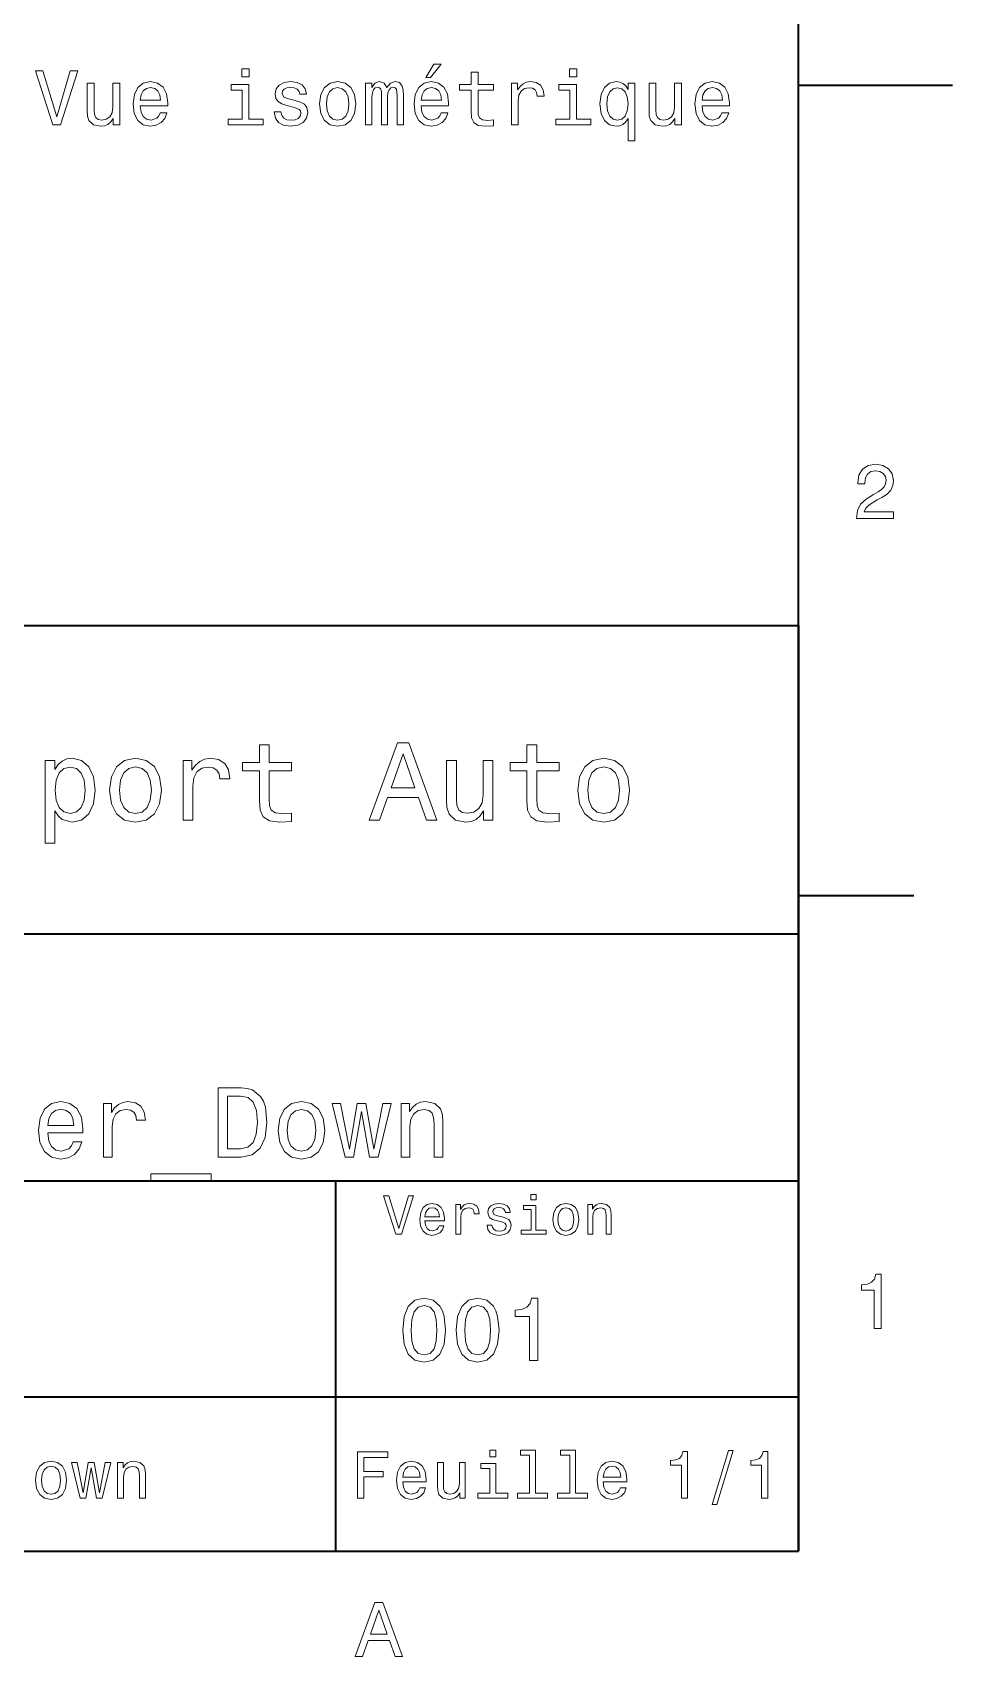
# Model space of a CAD drawing. Extents: x 0 to 297, y 0 to 210.
# Drawn here: x 237.3 to 297, y 3.2 to 108.4 of the extents above; entities that cross this region are included whole.
import ezdxf

# ---------------------------------------------------------------- set-up
doc = ezdxf.new("R2010")
doc.units = 0

msp = doc.modelspace()

# ---------------------------------------------------------------- linework, layer by layer
at = {"color": 7, "lineweight": 35}
for p, q in [((287, 10), (287, 200)), ((97, 70), (287, 70)), ((287, 70), (287, 10)), ((162, 50), (287, 50)), ((162, 34), (287, 34)), ((257, 10), (257, 34)), ((162, 20), (287, 20)), ((10, 10), (287, 10)), ((97, 10), (287, 10))]:
    msp.add_line(p, q, dxfattribs=at)
at = {"color": 7, "lineweight": 35, "ltscale": 0.25}
msp.add_line((287, 105), (297, 105), dxfattribs=at)
at = {"color": 7, "lineweight": 35, "ltscale": 0.1875}
msp.add_line((287, 52.5), (294.5, 52.5), dxfattribs=at)
at = {"color": 7, "lineweight": 13}
for points in [[(262.848724, 105.517929), (263.146271, 105.517929), (263.84729, 106.375275), (263.353027, 106.375275)], [(239.786041, 105.946602), (238.908508, 102.966057), (238.005783, 105.946602), (237.526672, 105.946602), (238.656357, 102.441559), (239.160675, 102.441559), (240.265137, 105.946602)], [(251.380417, 106.062599), (250.911392, 106.062599), (250.911392, 105.558273), (251.380417, 105.558273)], [(265.783875, 104.680756), (265.783875, 103.324127), (265.814148, 102.885361), (265.955353, 102.582771), (266.237762, 102.406258), (266.716858, 102.345741), (267.241364, 102.370956), (267.241364, 102.754242), (266.858093, 102.723976), (266.510101, 102.764328), (266.323486, 102.890404), (266.242798, 103.102219), (266.227692, 103.399773), (266.227692, 104.680756), (267.241364, 104.680756), (267.241364, 105.05899), (266.227692, 105.05899), (266.227692, 105.850784), (265.783875, 105.850784), (265.783875, 105.05899), (265.017303, 105.05899), (265.017303, 104.680756)], [(272.632568, 106.062599), (272.163544, 106.062599), (272.163544, 105.558273), (272.632568, 105.558273)], [(242.98848, 105.149773), (242.544678, 105.149773), (242.544678, 103.586372), (242.494247, 103.223259), (242.347992, 102.961014), (242.121048, 102.799629), (241.823502, 102.749199), (241.586472, 102.789543), (241.435165, 102.910576), (241.349442, 103.117348), (241.329269, 103.409859), (241.329269, 105.149773), (240.885468, 105.149773), (240.885468, 103.369514), (240.900589, 103.011444), (240.996414, 102.71389), (241.288925, 102.441559), (241.757935, 102.345741), (242.010101, 102.381042), (242.226959, 102.471817), (242.413559, 102.628159), (242.56485, 102.855103), (242.56485, 102.441559), (242.98848, 102.441559)], [(244.324936, 103.667061), (246.100159, 103.667061), (246.105194, 103.873833), (246.024506, 104.453804), (245.802612, 104.887527), (245.449585, 105.149773), (244.98056, 105.24559), (244.521622, 105.14473), (244.168594, 104.862305), (243.94165, 104.403374), (243.860962, 103.798187), (243.936615, 103.177872), (244.163559, 102.723976), (244.511536, 102.441559), (244.965424, 102.345741), (245.358795, 102.411301), (245.681564, 102.582771), (245.918594, 102.855103), (246.054764, 103.218216), (245.616013, 103.218216), (245.525223, 103.016487), (245.394104, 102.865189), (245.020905, 102.744156), (244.733444, 102.799629), (244.516586, 102.976143), (244.375366, 103.263603), (244.324936, 103.651932)], [(244.324936, 104.04026), (244.380417, 104.388245), (244.516586, 104.645447), (244.723358, 104.801788), (244.995697, 104.857262), (245.262985, 104.801788), (245.469757, 104.645447), (245.59584, 104.388245), (245.64122, 104.04026)], [(251.36528, 102.814758), (251.36528, 105.05899), (250.225525, 105.05899), (250.225525, 104.680756), (250.921478, 104.680756), (250.921478, 102.814758), (250.013702, 102.814758), (250.013702, 102.441559), (252.283157, 102.441559), (252.283157, 102.814758)], [(254.371048, 104.020088), (253.942383, 104.120956), (253.624649, 104.236946), (253.518738, 104.473976), (253.549011, 104.640404), (253.654907, 104.761444), (253.826385, 104.83709), (254.073502, 104.867348), (254.310532, 104.83709), (254.497131, 104.746315), (254.618164, 104.610146), (254.66861, 104.428589), (255.102325, 104.428589), (255.102325, 104.438675), (255.026672, 104.766487), (254.819901, 105.023689), (254.497131, 105.185074), (254.073502, 105.24559), (253.644821, 105.185074), (253.332153, 105.018646), (253.135468, 104.77153), (253.074936, 104.458847), (253.120331, 104.156258), (253.261536, 103.944443), (253.49353, 103.793144), (253.831421, 103.687233), (254.325668, 103.5662), (254.62825, 103.440117), (254.708954, 103.339256), (254.739212, 103.187958), (254.693817, 103.001358), (254.572784, 102.860146), (254.376099, 102.769371), (254.113846, 102.739113), (253.836472, 102.769371), (253.634735, 102.875275), (253.498566, 103.046745), (253.4431, 103.283775), (253.01442, 103.283775), (253.085022, 102.880318), (253.291794, 102.587814), (253.619614, 102.411301), (254.073502, 102.345741), (254.547562, 102.411301), (254.895538, 102.587814), (255.107361, 102.870232), (255.183014, 103.238388), (255.127533, 103.556114), (254.971191, 103.772972), (254.713989, 103.914185)], [(255.949585, 103.793144), (256.030273, 103.177872), (256.262268, 102.723976), (256.630432, 102.441559), (257.124664, 102.345741), (257.613831, 102.441559), (257.981995, 102.718933), (258.213989, 103.172829), (258.299713, 103.793144), (258.213989, 104.408417), (257.981995, 104.867348), (257.613831, 105.14473), (257.124664, 105.24559), (256.630432, 105.14473), (256.262268, 104.862305), (256.030273, 104.408417)], [(256.403473, 103.798187), (256.448853, 104.252075), (256.590057, 104.579887), (256.817017, 104.781616), (257.124664, 104.852219), (257.427246, 104.781616), (257.654205, 104.58493), (257.79541, 104.252075), (257.845825, 103.798187), (257.79541, 103.339256), (257.654205, 103.006401), (257.427246, 102.804672), (257.124664, 102.739113), (256.817017, 102.804672), (256.590057, 103.006401), (256.448853, 103.339256)], [(258.940216, 102.441559), (259.348724, 102.441559), (259.348724, 104.252075), (259.373932, 104.524414), (259.449585, 104.7211), (259.565582, 104.83709), (259.716858, 104.882484), (259.837921, 104.842133), (259.91861, 104.741272), (259.958954, 104.569801), (259.974091, 104.342857), (259.974091, 102.441559), (260.357361, 102.441559), (260.357361, 104.252075), (260.382568, 104.519371), (260.458221, 104.716057), (260.579254, 104.83709), (260.73056, 104.882484), (260.851593, 104.842133), (260.932281, 104.741272), (260.982727, 104.342857), (260.982727, 102.441559), (261.391235, 102.441559), (261.391235, 104.312599), (261.365997, 104.700928), (261.285309, 104.998474), (261.123932, 105.180031), (260.861694, 105.24559), (260.554047, 105.14473), (260.317017, 104.852219), (260.130432, 105.139687), (259.817749, 105.24559), (259.530273, 105.14473), (259.333588, 104.862305), (259.333588, 105.149773), (258.940216, 105.149773)], [(262.541077, 103.667061), (264.316284, 103.667061), (264.32135, 103.873833), (264.240662, 104.453804), (264.018738, 104.887527), (263.66571, 105.149773), (263.196686, 105.24559), (262.737762, 105.14473), (262.384735, 104.862305), (262.157806, 104.403374), (262.077087, 103.798187), (262.15274, 103.177872), (262.3797, 102.723976), (262.727692, 102.441559), (263.18158, 102.345741), (263.574951, 102.411301), (263.897705, 102.582771), (264.134735, 102.855103), (264.270905, 103.218216), (263.832153, 103.218216), (263.741364, 103.016487), (263.610229, 102.865189), (263.237061, 102.744156), (262.949585, 102.799629), (262.732727, 102.976143), (262.591522, 103.263603), (262.541077, 103.651932)], [(262.541077, 104.04026), (262.596558, 104.388245), (262.732727, 104.645447), (262.939484, 104.801788), (263.211823, 104.857262), (263.479126, 104.801788), (263.685883, 104.645447), (263.811981, 104.388245), (263.857361, 104.04026)], [(268.391235, 102.441559), (268.835022, 102.441559), (268.835022, 103.98983), (268.880402, 104.363029), (269.016571, 104.630318), (269.238495, 104.791702), (269.536041, 104.847176), (269.757935, 104.811874), (269.924377, 104.711014), (270.025238, 104.539543), (270.060547, 104.307556), (270.509369, 104.307556), (270.448853, 104.716057), (270.28244, 105.00856), (270.005066, 105.185074), (269.626801, 105.24559), (269.369598, 105.205246), (269.147705, 105.104385), (268.951019, 104.932915), (268.794678, 104.700928), (268.794678, 105.149773), (268.391235, 105.149773)], [(272.617432, 102.814758), (272.617432, 105.05899), (271.477661, 105.05899), (271.477661, 104.680756), (272.173645, 104.680756), (272.173645, 102.814758), (271.265869, 102.814758), (271.265869, 102.441559), (273.535309, 102.441559), (273.535309, 102.814758)], [(275.961121, 104.731186), (275.804749, 104.95813), (275.628265, 105.119514), (275.421478, 105.210289), (275.184448, 105.24559), (274.755768, 105.14473), (274.422913, 104.862305), (274.206055, 104.408417), (274.130402, 103.798187), (274.206055, 103.182915), (274.422913, 102.729019), (274.755768, 102.441559), (275.184448, 102.345741), (275.421478, 102.375999), (275.623199, 102.461731), (275.799713, 102.618073), (275.961121, 102.855103), (275.961121, 101.39257), (276.404907, 101.39257), (276.404907, 105.149773), (275.961121, 105.149773)], [(274.58429, 103.798187), (274.6297, 104.247032), (274.770905, 104.574844), (274.982727, 104.776573), (275.260101, 104.847176), (275.552612, 104.776573), (275.774506, 104.579887), (275.90564, 104.252075), (275.956055, 103.798187), (275.90564, 103.339256), (275.774506, 103.011444), (275.552612, 102.809715), (275.260101, 102.744156), (274.982727, 102.809715), (274.770905, 103.011444), (274.6297, 103.344299)], [(279.420746, 105.149773), (278.976959, 105.149773), (278.976959, 103.586372), (278.926514, 103.223259), (278.780273, 102.961014), (278.553314, 102.799629), (278.255768, 102.749199), (278.018738, 102.789543), (277.867432, 102.910576), (277.781708, 103.117348), (277.761536, 103.409859), (277.761536, 105.149773), (277.317749, 105.149773), (277.317749, 103.369514), (277.332855, 103.011444), (277.42868, 102.71389), (277.721191, 102.441559), (278.190216, 102.345741), (278.442383, 102.381042), (278.659241, 102.471817), (278.845825, 102.628159), (278.997131, 102.855103), (278.997131, 102.441559), (279.420746, 102.441559)], [(280.757202, 103.667061), (282.53244, 103.667061), (282.537476, 103.873833), (282.456787, 104.453804), (282.234863, 104.887527), (281.881836, 105.149773), (281.412842, 105.24559), (280.953888, 105.14473), (280.600861, 104.862305), (280.373932, 104.403374), (280.293243, 103.798187), (280.368896, 103.177872), (280.595825, 102.723976), (280.943817, 102.441559), (281.397705, 102.345741), (281.791077, 102.411301), (282.113831, 102.582771), (282.350861, 102.855103), (282.48703, 103.218216), (282.048279, 103.218216), (281.957489, 103.016487), (281.826385, 102.865189), (281.453186, 102.744156), (281.16571, 102.799629), (280.948853, 102.976143), (280.807648, 103.263603), (280.757202, 103.651932)], [(280.757202, 104.04026), (280.812683, 104.388245), (280.948853, 104.645447), (281.15564, 104.801788), (281.427979, 104.857262), (281.695251, 104.801788), (281.902039, 104.645447), (282.028107, 104.388245), (282.073486, 104.04026)], [(290.76947, 76.916786), (293.175079, 76.916786), (293.175079, 77.350502), (291.273773, 77.350502), (291.3797, 77.587532), (291.561249, 77.784218), (292.121033, 78.142288), (292.418579, 78.293587), (292.751434, 78.510445), (292.988464, 78.762604), (293.124634, 79.060158), (293.175079, 79.398056), (293.089355, 79.821686), (292.852325, 80.154541), (292.489197, 80.366356), (292.020172, 80.442001), (291.536041, 80.35627), (291.167877, 80.119232), (290.930847, 79.740997), (290.850159, 79.241714), (290.850159, 79.171112), (291.309082, 79.171112), (291.309082, 79.211456), (291.354462, 79.554398), (291.490631, 79.806557), (291.707489, 79.967941), (291.994965, 80.023415), (292.287476, 79.972984), (292.504333, 79.846901), (292.645538, 79.650215), (292.695984, 79.403099), (292.660675, 79.171112), (292.56485, 78.974426), (292.403473, 78.802956), (292.181549, 78.651657), (291.884003, 78.490273), (291.389771, 78.177589), (291.041779, 77.844742), (290.835022, 77.441284), (290.76947, 76.931915)], [(252.05043, 60.579971), (252.05043, 58.64193), (252.093658, 58.015129), (252.29538, 57.582851), (252.698853, 57.330688), (253.383286, 57.244236), (254.132568, 57.280258), (254.132568, 57.827808), (253.585022, 57.78458), (253.087891, 57.842216), (252.82132, 58.022331), (252.706055, 58.324928), (252.684448, 58.75), (252.684448, 60.579971), (254.132568, 60.579971), (254.132568, 61.120316), (252.684448, 61.120316), (252.684448, 62.251438), (252.05043, 62.251438), (252.05043, 61.120316), (250.955322, 61.120316), (250.955322, 60.579971)], [(259.175781, 57.381123), (259.838623, 57.381123), (260.364563, 58.850864), (262.360229, 58.850864), (262.886169, 57.381123), (263.563416, 57.381123), (261.733429, 62.388329), (260.998566, 62.388329)], [(269.399109, 60.579971), (269.399109, 58.64193), (269.442352, 58.015129), (269.644073, 57.582851), (270.047546, 57.330688), (270.731995, 57.244236), (271.481262, 57.280258), (271.481262, 57.827808), (270.933716, 57.78458), (270.436584, 57.842216), (270.170013, 58.022331), (270.054749, 58.324928), (270.033142, 58.75), (270.033142, 60.579971), (271.481262, 60.579971), (271.481262, 61.120316), (270.033142, 61.120316), (270.033142, 62.251438), (269.399109, 62.251438), (269.399109, 61.120316), (268.304016, 61.120316), (268.304016, 60.579971)], [(238.786743, 60.652016), (238.786743, 61.25), (238.15274, 61.25), (238.15274, 55.882565), (238.786743, 55.882565), (238.786743, 57.971901), (239.010101, 57.633286), (239.262253, 57.409943), (239.896271, 57.244236), (240.50145, 57.381123), (240.976959, 57.791786), (241.286743, 58.440201), (241.402023, 59.319164), (241.286743, 60.190922), (240.976959, 60.839336), (240.50145, 61.242794), (239.896271, 61.386887), (239.550446, 61.343658), (239.255051, 61.206772), (239.002899, 60.976223)], [(242.338623, 59.311958), (242.453888, 58.432995), (242.785309, 57.78458), (243.311249, 57.381123), (244.017303, 57.244236), (244.716141, 57.381123), (245.242081, 57.777374), (245.573486, 58.425793), (245.695969, 59.311958), (245.573486, 60.190922), (245.242081, 60.846542), (244.716141, 61.242794), (244.017303, 61.386887), (243.311249, 61.242794), (242.785309, 60.839336), (242.453888, 60.190922)], [(247.100861, 57.381123), (247.734863, 57.381123), (247.734863, 59.592937), (247.799713, 60.12608), (247.994232, 60.507923), (248.311249, 60.738472), (248.736313, 60.817722), (249.053314, 60.767288), (249.291077, 60.623199), (249.435165, 60.378242), (249.485596, 60.046829), (250.126801, 60.046829), (250.040344, 60.630402), (249.802597, 61.048271), (249.406342, 61.30043), (248.865997, 61.386887), (248.498566, 61.32925), (248.181549, 61.185158), (247.900574, 60.940201), (247.677246, 60.608788), (247.677246, 61.25), (247.100861, 61.25)], [(260.595093, 59.463257), (261.365997, 61.667866), (262.136902, 59.463257)], [(267.194519, 61.25), (266.560516, 61.25), (266.560516, 59.016571), (266.488464, 58.497837), (266.279541, 58.123196), (265.955322, 57.892651), (265.530243, 57.820602), (265.19165, 57.878242), (264.975494, 58.051151), (264.853027, 58.346542), (264.824219, 58.764408), (264.824219, 61.25), (264.190186, 61.25), (264.190186, 58.706772), (264.211792, 58.195244), (264.348694, 57.770172), (264.766571, 57.381123), (265.436584, 57.244236), (265.796814, 57.294666), (266.106628, 57.424351), (266.373199, 57.647694), (266.589325, 57.971901), (266.589325, 57.381123), (267.194519, 57.381123)], [(272.698853, 59.311958), (272.814117, 58.432995), (273.145508, 57.78458), (273.671448, 57.381123), (274.377502, 57.244236), (275.076355, 57.381123), (275.602295, 57.777374), (275.933716, 58.425793), (276.056183, 59.311958), (275.933716, 60.190922), (275.602295, 60.846542), (275.076355, 61.242794), (274.377502, 61.386887), (273.671448, 61.242794), (273.145508, 60.839336), (272.814117, 60.190922)], [(239.788193, 57.8134), (239.363129, 57.907059), (239.053314, 58.195244), (238.858795, 58.663544), (238.793945, 59.319164), (238.858795, 59.967579), (239.053314, 60.435879), (239.363129, 60.716858), (239.788193, 60.817722), (240.177246, 60.716858), (240.48703, 60.428673), (240.681564, 59.960373), (240.753601, 59.319164), (240.681564, 58.67075), (240.48703, 58.195244), (240.177246, 57.907059)], [(242.98703, 59.319164), (243.05188, 59.967579), (243.253601, 60.435879), (243.57782, 60.72406), (244.017303, 60.824928), (244.449585, 60.72406), (244.773773, 60.443081), (244.97551, 59.967579), (245.047546, 59.319164), (244.97551, 58.663544), (244.773773, 58.188038), (244.449585, 57.899853), (244.017303, 57.806194), (243.57782, 57.899853), (243.253601, 58.188038), (243.05188, 58.663544)], [(273.34726, 59.319164), (273.412109, 59.967579), (273.613831, 60.435879), (273.938019, 60.72406), (274.377502, 60.824928), (274.809784, 60.72406), (275.134003, 60.443081), (275.335724, 59.967579), (275.407776, 59.319164), (275.335724, 58.663544), (275.134003, 58.188038), (274.809784, 57.899853), (274.377502, 57.806194), (273.938019, 57.899853), (273.613831, 58.188038), (273.412109, 58.663544)], [(250.865997, 40.030258), (249.368164, 40.030258), (249.368164, 35.530258), (250.865997, 35.530258), (251.572769, 35.672909), (252.097992, 36.107349), (252.42218, 36.814121), (252.53891, 37.780258), (252.43515, 38.76585), (252.305481, 39.1549), (252.123917, 39.466137), (251.598694, 39.887608), (251.255035, 39.991352)], [(238.319168, 37.105907), (240.601593, 37.105907), (240.608063, 37.371758), (240.504333, 38.117435), (240.219025, 38.675072), (239.765137, 39.012245), (239.162109, 39.135445), (238.572052, 39.005764), (238.118164, 38.642651), (237.82637, 38.052593), (237.722626, 37.274494), (237.819885, 36.476944), (238.111679, 35.893372), (238.559082, 35.530258), (239.142654, 35.407059), (239.648422, 35.491352), (240.0634, 35.711815), (240.368164, 36.061958), (240.543228, 36.528816), (239.979111, 36.528816), (239.862396, 36.269451), (239.693802, 36.074928), (239.213974, 35.919308), (238.844391, 35.990631), (238.565567, 36.217579), (238.384003, 36.587173), (238.319168, 37.086452)], [(241.937317, 35.530258), (242.507935, 35.530258), (242.507935, 37.520893), (242.566284, 38.000721), (242.741364, 38.344379), (243.026657, 38.551872), (243.409225, 38.623199), (243.694519, 38.577808), (243.908508, 38.448124), (244.038177, 38.227665), (244.083572, 37.929394), (244.66066, 37.929394), (244.582855, 38.454609), (244.368881, 38.830692), (244.012253, 39.057636), (243.52594, 39.135445), (243.195251, 39.083572), (242.909943, 38.953888), (242.657059, 38.733429), (242.456055, 38.435158), (242.456055, 39.012245), (241.937317, 39.012245)], [(250.820602, 39.492073), (251.3134, 39.394814), (251.650574, 39.096542), (251.851593, 38.564842), (251.916428, 37.780258), (251.845093, 37.021614), (251.644104, 36.489914), (251.30043, 36.172188), (250.820602, 36.068443), (249.971191, 36.068443), (249.971191, 39.492073)], [(253.265137, 37.268009), (253.368881, 36.476944), (253.667145, 35.893372), (254.140503, 35.530258), (254.77594, 35.407059), (255.404907, 35.530258), (255.878235, 35.886887), (256.176514, 36.470459), (256.286743, 37.268009), (256.176514, 38.059078), (255.878235, 38.649136), (255.404907, 39.005764), (254.77594, 39.135445), (254.140503, 39.005764), (253.667145, 38.642651), (253.368881, 38.059078)], [(258.160675, 35.530258), (258.679382, 38.48703), (259.19812, 35.530258), (259.742798, 35.530258), (260.598694, 39.012245), (260.047546, 39.012245), (259.470459, 36.055473), (258.958221, 39.012245), (258.394104, 39.012245), (257.881836, 36.055473), (257.304749, 39.012245), (256.760071, 39.012245), (257.615997, 35.530258)], [(261.240631, 35.530258), (261.811249, 35.530258), (261.811249, 37.540344), (261.869598, 38.000721), (262.057648, 38.337894), (262.349426, 38.545387), (262.738464, 38.623199), (263.049713, 38.558357), (263.244232, 38.383286), (263.341492, 38.091499), (263.373932, 37.70245), (263.373932, 35.530258), (263.944519, 35.530258), (263.944519, 37.819164), (263.918579, 38.279537), (263.80188, 38.662102), (263.419312, 39.012245), (262.822754, 39.135445), (262.492065, 39.090057), (262.213257, 38.966858), (261.973328, 38.759365), (261.785309, 38.480545), (261.785309, 39.012245), (261.240631, 39.012245)], [(238.319168, 37.585735), (238.390488, 38.033138), (238.565567, 38.363831), (238.831421, 38.564842), (239.181549, 38.636166), (239.525223, 38.564842), (239.791077, 38.363831), (239.953171, 38.033138), (240.011536, 37.585735)], [(253.848709, 37.274494), (253.907074, 37.858067), (254.088623, 38.279537), (254.380402, 38.538902), (254.77594, 38.629681), (255.164978, 38.538902), (255.456787, 38.286022), (255.638336, 37.858067), (255.703171, 37.274494), (255.638336, 36.684437), (255.456787, 36.256481), (255.164978, 35.997116), (254.77594, 35.912823), (254.380402, 35.997116), (254.088623, 36.256481), (253.907074, 36.684437)], [(245.017288, 34.453888), (245.017288, 34), (248.920746, 34), (248.920746, 34.453888)], [(261.71109, 33.03458), (261.08429, 30.905619), (260.439484, 33.03458), (260.09726, 33.03458), (260.904175, 30.530979), (261.264404, 30.530979), (262.053314, 33.03458)], [(269.992798, 33.117435), (269.657776, 33.117435), (269.657776, 32.757202), (269.992798, 32.757202)], [(262.784576, 31.40634), (264.052582, 31.40634), (264.056183, 31.554033), (263.998566, 31.9683), (263.840057, 32.278099), (263.587891, 32.465416), (263.252869, 32.533859), (262.925079, 32.461815), (262.672913, 32.260086), (262.510803, 31.932276), (262.453156, 31.5), (262.507202, 31.056915), (262.669312, 30.732708), (262.917877, 30.530979), (263.242065, 30.462536), (263.523041, 30.509365), (263.753601, 30.631844), (263.922913, 30.826368), (264.020172, 31.085733), (263.706787, 31.085733), (263.641937, 30.941643), (263.548279, 30.833572), (263.281708, 30.747118), (263.076355, 30.786743), (262.921478, 30.912823), (262.820618, 31.118155), (262.784576, 31.395533)], [(262.784576, 31.672911), (262.824219, 31.921469), (262.921478, 32.105186), (263.069153, 32.216858), (263.263702, 32.256485), (263.45462, 32.216858), (263.602295, 32.105186), (263.692352, 31.921469), (263.724792, 31.672911)], [(264.794678, 30.530979), (265.111664, 30.530979), (265.111664, 31.636887), (265.144104, 31.903458), (265.241364, 32.094379), (265.399841, 32.209652), (265.612396, 32.249279), (265.770905, 32.224064), (265.889771, 32.152016), (265.961823, 32.029537), (265.98703, 31.863832), (266.307648, 31.863832), (266.264404, 32.155621), (266.145538, 32.364552), (265.947418, 32.490635), (265.677246, 32.533859), (265.49353, 32.505043), (265.335022, 32.432995), (265.194519, 32.310516), (265.082855, 32.144814), (265.082855, 32.465416), (264.794678, 32.465416)], [(267.791779, 31.658501), (267.485596, 31.730547), (267.258636, 31.8134), (267.182983, 31.982708), (267.20462, 32.101585), (267.280273, 32.188038), (267.40274, 32.242073), (267.579254, 32.263687), (267.748566, 32.242073), (267.881836, 32.177231), (267.968292, 32.079971), (268.004333, 31.950287), (268.314117, 31.950287), (268.314117, 31.957493), (268.260101, 32.191643), (268.112396, 32.375359), (267.881836, 32.490635), (267.579254, 32.533859), (267.273041, 32.490635), (267.049713, 32.371758), (266.90921, 32.195244), (266.865997, 31.971901), (266.898407, 31.755764), (266.999268, 31.604465), (267.164978, 31.496397), (267.406342, 31.420748), (267.759369, 31.334293), (267.975494, 31.244236), (268.033142, 31.17219), (268.054749, 31.064121), (268.022339, 30.930836), (267.935883, 30.829971), (267.79538, 30.765129), (267.608063, 30.743515), (267.409943, 30.765129), (267.265839, 30.840778), (267.168579, 30.963255), (267.128967, 31.132565), (266.822754, 31.132565), (266.873199, 30.844379), (267.020905, 30.635447), (267.255035, 30.509365), (267.579254, 30.462536), (267.917877, 30.509365), (268.166412, 30.635447), (268.317719, 30.837175), (268.371765, 31.100143), (268.332123, 31.327089), (268.220459, 31.481987), (268.036743, 31.582851)], [(269.981995, 30.79755), (269.981995, 32.400574), (269.167877, 32.400574), (269.167877, 32.130402), (269.664978, 32.130402), (269.664978, 30.79755), (269.016571, 30.79755), (269.016571, 30.530979), (270.637604, 30.530979), (270.637604, 30.79755)], [(271.087891, 31.496397), (271.145538, 31.056915), (271.311249, 30.732708), (271.574219, 30.530979), (271.927246, 30.462536), (272.276672, 30.530979), (272.539612, 30.729107), (272.705322, 31.053314), (272.766571, 31.496397), (272.705322, 31.935879), (272.539612, 32.263687), (272.276672, 32.461815), (271.927246, 32.533859), (271.574219, 32.461815), (271.311249, 32.260086), (271.145538, 31.935879)], [(271.412109, 31.5), (271.444519, 31.824207), (271.54538, 32.058357), (271.707489, 32.20245), (271.927246, 32.25288), (272.143372, 32.20245), (272.305481, 32.061958), (272.406342, 31.824207), (272.442352, 31.5), (272.406342, 31.17219), (272.305481, 30.934437), (272.143372, 30.790344), (271.927246, 30.743515), (271.707489, 30.790344), (271.54538, 30.934437), (271.444519, 31.17219)], [(273.350159, 30.530979), (273.667145, 30.530979), (273.667145, 31.647694), (273.699554, 31.903458), (273.804047, 32.090778), (273.966125, 32.206051), (274.182281, 32.249279), (274.355194, 32.213257), (274.463257, 32.115993), (274.517303, 31.95389), (274.535309, 31.737751), (274.535309, 30.530979), (274.852295, 30.530979), (274.852295, 31.802593), (274.837891, 32.058357), (274.773041, 32.270893), (274.560516, 32.465416), (274.229095, 32.533859), (274.04538, 32.508644), (273.890503, 32.440201), (273.757202, 32.324928), (273.65274, 32.170029), (273.65274, 32.465416), (273.350159, 32.465416)], [(291.909241, 24.416786), (292.368164, 24.416786), (292.368164, 27.942001), (292.025208, 27.942001), (291.934448, 27.634365), (291.752899, 27.427593), (291.475525, 27.306557), (291.092224, 27.266211), (291.092224, 26.90814), (291.909241, 26.90814)], [(261.345825, 24.314121), (261.432281, 23.409224), (261.703156, 22.763689), (262.135437, 22.371759), (262.734863, 22.244957), (263.328522, 22.371759), (263.760803, 22.763689), (264.02594, 23.409224), (264.118164, 24.314121), (264.02594, 25.213257), (263.916412, 25.570606), (263.760803, 25.864553), (263.328522, 26.256485), (262.734863, 26.38905), (262.135437, 26.256485), (261.703156, 25.858791), (261.432281, 25.213257)], [(264.815552, 24.314121), (264.902008, 23.409224), (265.172913, 22.763689), (265.605194, 22.371759), (266.20462, 22.244957), (266.798279, 22.371759), (267.23056, 22.763689), (267.495667, 23.409224), (267.587891, 24.314121), (267.495667, 25.213257), (267.386169, 25.570606), (267.23056, 25.864553), (266.798279, 26.256485), (266.20462, 26.38905), (265.605194, 26.256485), (265.172913, 25.858791), (264.902008, 25.213257)], [(269.570618, 22.360231), (270.095093, 22.360231), (270.095093, 26.38905), (269.703156, 26.38905), (269.599426, 26.037464), (269.391937, 25.801153), (269.074921, 25.662825), (268.636902, 25.616714), (268.636902, 25.207493), (269.570618, 25.207493)], [(261.899139, 24.314121), (261.945251, 25.011528), (262.089325, 25.51297), (262.348694, 25.806917), (262.734863, 25.910664), (263.115265, 25.806917), (263.374634, 25.51297), (263.518738, 25.011528), (263.56485, 24.314121), (263.518738, 23.610952), (263.374634, 23.10951), (263.115265, 22.815563), (262.734863, 22.717581), (262.348694, 22.815563), (262.089325, 23.10951), (261.945251, 23.610952)], [(265.368866, 24.314121), (265.414978, 25.011528), (265.559082, 25.51297), (265.818451, 25.806917), (266.20462, 25.910664), (266.585022, 25.806917), (266.844391, 25.51297), (266.988464, 25.011528), (267.034576, 24.314121), (266.988464, 23.610952), (266.844391, 23.10951), (266.585022, 22.815563), (266.20462, 22.717581), (265.818451, 22.815563), (265.559082, 23.10951), (265.414978, 23.610952)], [(237.533142, 14.587176), (237.60231, 14.059798), (237.801163, 13.67075), (238.11673, 13.428675), (238.540344, 13.346542), (238.959656, 13.428675), (239.275223, 13.666427), (239.474075, 14.055476), (239.547562, 14.587176), (239.474075, 15.114553), (239.275223, 15.507925), (238.959656, 15.745678), (238.540344, 15.832133), (238.11673, 15.745678), (237.801163, 15.503603), (237.60231, 15.114553)], [(242.850159, 13.428675), (243.23056, 13.428675), (243.23056, 14.768732), (243.26947, 15.075649), (243.394821, 15.300432), (243.589355, 15.438761), (243.848709, 15.490635), (244.056213, 15.447407), (244.185883, 15.330692), (244.250732, 15.136168), (244.272339, 14.876801), (244.272339, 13.428675), (244.65274, 13.428675), (244.65274, 14.954612), (244.635452, 15.261528), (244.557648, 15.516571), (244.302612, 15.75), (243.904907, 15.832133), (243.684448, 15.801874), (243.498566, 15.719741), (243.338623, 15.581412), (243.213257, 15.395534), (243.213257, 15.75), (242.850159, 15.75)], [(258.414978, 13.428675), (258.817017, 13.428675), (258.817017, 14.807637), (260.079254, 14.807637), (260.079254, 15.166427), (258.817017, 15.166427), (258.817017, 16.065563), (260.368866, 16.065563), (260.368866, 16.428675), (258.414978, 16.428675)], [(261.341492, 14.479107), (262.863098, 14.479107), (262.867432, 14.656341), (262.798279, 15.153459), (262.608063, 15.525217), (262.305481, 15.75), (261.903473, 15.832133), (261.510101, 15.745678), (261.207489, 15.503603), (261.01297, 15.110231), (260.943817, 14.591499), (261.008636, 14.059798), (261.203156, 13.67075), (261.501434, 13.428675), (261.890503, 13.346542), (262.227661, 13.402739), (262.504333, 13.549712), (262.707489, 13.783141), (262.824219, 14.09438), (262.44812, 14.09438), (262.370331, 13.92147), (262.257935, 13.791787), (261.938049, 13.688041), (261.69165, 13.735591), (261.505768, 13.886888), (261.384735, 14.133286), (261.341492, 14.466139)], [(267.389038, 16.532421), (266.98703, 16.532421), (266.98703, 16.100145), (267.389038, 16.100145)], [(269.572052, 16.212536), (269.572052, 13.748559), (268.789612, 13.748559), (268.789612, 13.428675), (270.73056, 13.428675), (270.73056, 13.748559), (269.952454, 13.748559), (269.952454, 16.532421), (268.975494, 16.532421), (268.975494, 16.212536)], [(272.174347, 16.212536), (272.174347, 13.748559), (271.391937, 13.748559), (271.391937, 13.428675), (273.332855, 13.428675), (273.332855, 13.748559), (272.554749, 13.748559), (272.554749, 16.532421), (271.57782, 16.532421), (271.57782, 16.212536)], [(274.353027, 14.479107), (275.874634, 14.479107), (275.878967, 14.656341), (275.809814, 15.153459), (275.619598, 15.525217), (275.317017, 15.75), (274.914978, 15.832133), (274.521606, 15.745678), (274.219025, 15.503603), (274.024506, 15.110231), (273.955322, 14.591499), (274.020172, 14.059798), (274.214691, 13.67075), (274.51297, 13.428675), (274.902008, 13.346542), (275.239197, 13.402739), (275.515839, 13.549712), (275.719025, 13.783141), (275.835724, 14.09438), (275.459656, 14.09438), (275.381836, 13.92147), (275.26944, 13.791787), (274.949554, 13.688041), (274.703186, 13.735591), (274.517303, 13.886888), (274.39624, 14.133286), (274.353027, 14.466139)], [(279.416443, 13.428675), (279.809814, 13.428675), (279.809814, 16.450289), (279.515839, 16.450289), (279.438049, 16.1866), (279.28241, 16.009367), (279.044678, 15.905621), (278.716125, 15.871038), (278.716125, 15.564121), (279.416443, 15.564121)], [(281.42218, 13.026657), (281.720459, 13.026657), (282.766571, 16.510807), (282.463989, 16.510807)], [(284.621033, 13.428675), (285.014404, 13.428675), (285.014404, 16.450289), (284.720459, 16.450289), (284.642639, 16.1866), (284.48703, 16.009367), (284.249268, 15.905621), (283.920746, 15.871038), (283.920746, 15.564121), (284.621033, 15.564121)], [(237.922195, 14.591499), (237.961105, 14.980548), (238.082138, 15.261528), (238.276672, 15.434439), (238.540344, 15.494957), (238.799713, 15.434439), (238.994247, 15.26585), (239.11528, 14.980548), (239.158508, 14.591499), (239.11528, 14.198127), (238.994247, 13.912825), (238.799713, 13.739914), (238.540344, 13.683718), (238.276672, 13.739914), (238.082138, 13.912825), (237.961105, 14.198127)], [(240.796844, 13.428675), (241.142654, 15.399857), (241.48848, 13.428675), (241.851593, 13.428675), (242.422195, 15.75), (242.054764, 15.75), (241.670044, 13.778819), (241.328537, 15.75), (240.952454, 15.75), (240.610962, 13.778819), (240.226227, 15.75), (239.863129, 15.75), (240.433731, 13.428675)], [(261.341492, 14.798992), (261.389038, 15.097262), (261.505768, 15.317724), (261.682983, 15.45173), (261.916412, 15.49928), (262.145538, 15.45173), (262.322754, 15.317724), (262.430847, 15.097262), (262.469727, 14.798992)], [(265.400574, 15.75), (265.020172, 15.75), (265.020172, 14.409943), (264.976959, 14.098703), (264.851593, 13.873919), (264.657074, 13.735591), (264.402008, 13.692364), (264.198853, 13.726946), (264.069153, 13.830692), (263.995667, 14.007925), (263.978394, 14.258646), (263.978394, 15.75), (263.597992, 15.75), (263.597992, 14.224064), (263.610962, 13.917148), (263.693085, 13.662104), (263.943817, 13.428675), (264.345825, 13.346542), (264.561951, 13.376801), (264.747833, 13.454611), (264.907776, 13.588617), (265.037476, 13.783141), (265.037476, 13.428675), (265.400574, 13.428675)], [(267.376068, 13.748559), (267.376068, 15.672191), (266.399139, 15.672191), (266.399139, 15.347983), (266.995667, 15.347983), (266.995667, 13.748559), (266.21759, 13.748559), (266.21759, 13.428675), (268.162811, 13.428675), (268.162811, 13.748559)], [(274.353027, 14.798992), (274.400574, 15.097262), (274.517303, 15.317724), (274.694519, 15.45173), (274.927948, 15.49928), (275.157074, 15.45173), (275.33429, 15.317724), (275.442352, 15.097262), (275.481262, 14.798992)], [(258.266846, 3.166787), (258.730835, 3.166787), (259.098999, 4.195605), (260.495972, 4.195605), (260.864105, 3.166787), (261.338165, 3.166787), (260.05719, 6.67183), (259.542786, 6.67183)], [(259.260376, 4.624279), (259.799988, 6.167507), (260.33963, 4.624279)]]:
    msp.add_lwpolyline(points, close=True, dxfattribs=at)

doc.saveas('drawing.dxf')
